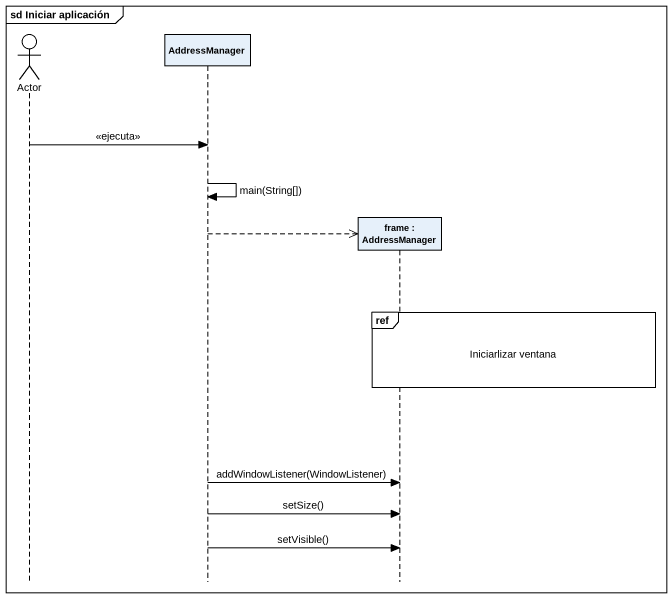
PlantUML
@startuml
mainframe sd Iniciar aplicación
hide footbox
actor "Actor" as Actor_
participant AddressManager
participant "frame : AddressManager" as frame_

Actor_ -> AddressManager : <<ejecuta>>
AddressManager -> AddressManager : main(String[])
AddressManager -->> frame_ **
ref over frame_ : Iniciarlizar ventana
AddressManager -> frame_ : addWindowListener(WindowListener)
AddressManager -> frame_ : setSize()
AddressManager -> frame_ : setVisible()
@enduml
